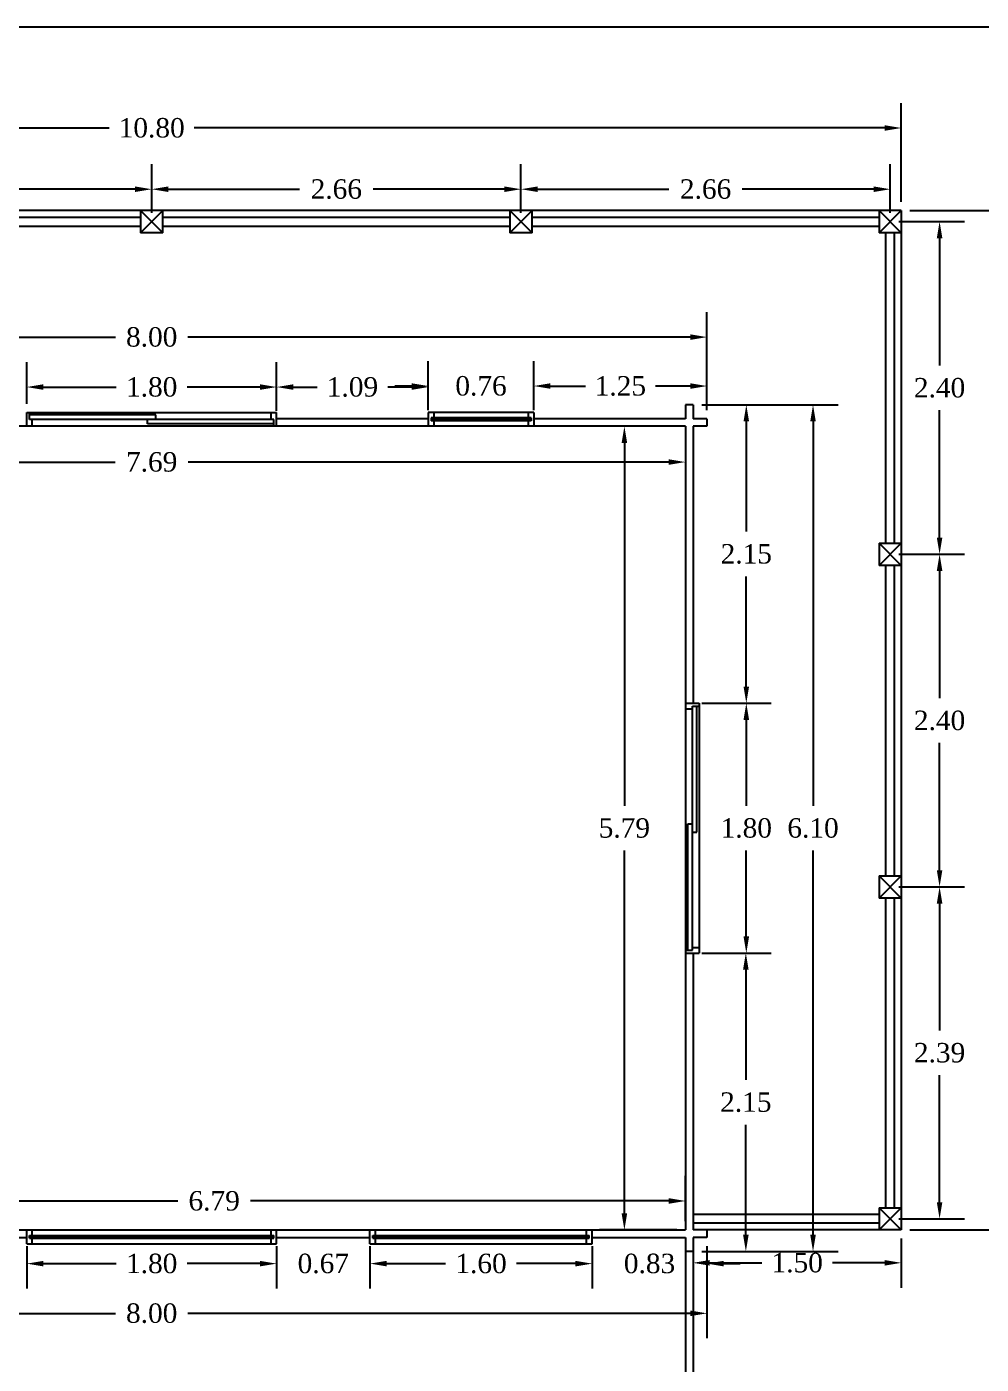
# Model space of a CAD drawing. Header units: inches. Extents: x 86794 to 87086, y 41803 to 41823.
# Drawn here: x 86922.75 to 86929.62, y 41812.5 to 41822.14 of the extents above; entities that cross this region are included whole.
import ezdxf

# ---------------------------------------------------------------- set-up
doc = ezdxf.new("R2010")
doc.units = ezdxf.units.IN
doc.header["$MEASUREMENT"] = 0
doc.styles.get("Standard").update_dxf_attribs({"font": 'times.ttf'})
doc.dimstyles.get("Standard").update_dxf_attribs({"dimtxt": 0.14, "dimasz": 0.12, "dimexe": 0.18, "dimexo": 0.0625, "dimgap": 0.09, "dimtad": 0, "dimtih": 1, "dimtoh": 1, "dimzin": 0, "dimdsep": 46, "dimtxsty": 'Standard', "dimcen": 0.09, "dimadec": 0, "dimazin": 0, "dimtfac": 1, "dimtofl": 0, "dimtmove": 0, "dimatfit": 3, "dimfxl": 1, "dimtolj": 1, "dimtzin": 0, "dimarcsym": 0})

# ---------------------------------------------------------------- blocks, each defined once
blk = doc.blocks.new('*D206')
at = {"color": 0, "lineweight": -2, "ltscale": 0.006, "transparency": 16777216}
for p, q in [((86920.9852, 41820.7992), (86920.9852, 41821.1499)), ((86923.6452, 41820.7992), (86923.6452, 41821.1499)), ((86921.1052, 41820.9699), (86922.0505, 41820.9699)), ((86923.5252, 41820.9699), (86922.5799, 41820.9699))]:
    blk.add_line(p, q, dxfattribs=at)
at = {"color": 0, "ltscale": 0.006, "transparency": 16777216}
for points in [[(86921.1052, 41820.9899), (86921.1052, 41820.9499), (86920.9852, 41820.9699)], [(86923.5252, 41820.9899), (86923.5252, 41820.9499), (86923.6452, 41820.9699)]]:
    blk.add_solid(points, dxfattribs=at)
at = {"layer": 'Defpoints', "color": 0, "ltscale": 0.006, "transparency": 16777216}
for p in [(86923.6452, 41820.9699), (86920.9852, 41820.7367), (86923.6452, 41820.7367)]:
    blk.add_point(p, dxfattribs=at)
at = {"color": 0, "ltscale": 0.006, "transparency": 16777216, "insert": (86922.3152, 41820.9699), "char_height": 0.14, "attachment_point": 5}
blk.add_mtext('\\A1;2.66', dxfattribs=at)
blk = doc.blocks.new('*D200')
at = {"color": 0, "lineweight": -2, "ltscale": 0.006, "transparency": 16777216}
for p, q in [((86923.6452, 41820.7992), (86923.6452, 41821.1499)), ((86926.3052, 41820.7992), (86926.3052, 41821.1499)), ((86923.7652, 41820.9699), (86924.7105, 41820.9699)), ((86926.1852, 41820.9699), (86925.2399, 41820.9699))]:
    blk.add_line(p, q, dxfattribs=at)
at = {"color": 0, "ltscale": 0.006, "transparency": 16777216}
for points in [[(86923.7652, 41820.9899), (86923.7652, 41820.9499), (86923.6452, 41820.9699)], [(86926.1852, 41820.9899), (86926.1852, 41820.9499), (86926.3052, 41820.9699)]]:
    blk.add_solid(points, dxfattribs=at)
at = {"layer": 'Defpoints', "color": 0, "ltscale": 0.006, "transparency": 16777216}
for p in [(86926.3052, 41820.9699), (86923.6452, 41820.7367), (86926.3052, 41820.7367)]:
    blk.add_point(p, dxfattribs=at)
at = {"color": 0, "ltscale": 0.006, "transparency": 16777216, "insert": (86924.9752, 41820.9699), "char_height": 0.14, "attachment_point": 5}
blk.add_mtext('\\A1;2.66', dxfattribs=at)
blk = doc.blocks.new('*D201')
at = {"color": 0, "lineweight": -2, "ltscale": 0.006, "transparency": 16777216}
for p, q in [((86926.3052, 41820.7992), (86926.3052, 41821.1499)), ((86928.9652, 41820.7992), (86928.9652, 41821.1499)), ((86926.4252, 41820.9699), (86927.3705, 41820.9699)), ((86928.8452, 41820.9699), (86927.8999, 41820.9699))]:
    blk.add_line(p, q, dxfattribs=at)
at = {"color": 0, "ltscale": 0.006, "transparency": 16777216}
for points in [[(86926.4252, 41820.9899), (86926.4252, 41820.9499), (86926.3052, 41820.9699)], [(86928.8452, 41820.9899), (86928.8452, 41820.9499), (86928.9652, 41820.9699)]]:
    blk.add_solid(points, dxfattribs=at)
at = {"layer": 'Defpoints', "color": 0, "ltscale": 0.006, "transparency": 16777216}
for p in [(86928.9652, 41820.9699), (86926.3052, 41820.7367), (86928.9652, 41820.7367)]:
    blk.add_point(p, dxfattribs=at)
at = {"color": 0, "ltscale": 0.006, "transparency": 16777216, "insert": (86927.6352, 41820.9699), "char_height": 0.14, "attachment_point": 5}
blk.add_mtext('\\A1;2.66', dxfattribs=at)
blk = doc.blocks.new('*D202')
at = {"color": 0, "lineweight": -2, "ltscale": 0.006, "transparency": 16777216}
for p, q in [((86918.2452, 41820.8792), (86918.2452, 41821.591)), ((86929.0452, 41820.8792), (86929.0452, 41821.591)), ((86918.3652, 41821.411), (86923.3385, 41821.411)), ((86928.9252, 41821.411), (86923.952, 41821.411))]:
    blk.add_line(p, q, dxfattribs=at)
at = {"color": 0, "ltscale": 0.006, "transparency": 16777216}
for points in [[(86918.3652, 41821.431), (86918.3652, 41821.391), (86918.2452, 41821.411)], [(86928.9252, 41821.431), (86928.9252, 41821.391), (86929.0452, 41821.411)]]:
    blk.add_solid(points, dxfattribs=at)
at = {"layer": 'Defpoints', "color": 0, "ltscale": 0.006, "transparency": 16777216}
for p in [(86918.2452, 41821.411), (86918.2452, 41820.8167), (86929.0452, 41820.8167)]:
    blk.add_point(p, dxfattribs=at)
at = {"color": 0, "ltscale": 0.006, "transparency": 16777216, "insert": (86923.6452, 41821.411), "char_height": 0.14, "attachment_point": 5}
blk.add_mtext('\\A1;10.80', dxfattribs=at)
blk = doc.blocks.new('*D229')
at = {"color": 0, "lineweight": -2, "ltscale": 0.006, "transparency": 16777216}
for p, q in [((86929.0277, 41815.9434), (86929.5008, 41815.9434)), ((86929.3208, 41815.8234), (86929.3208, 41814.909)), ((86929.3208, 41813.6717), (86929.3208, 41814.5862)), ((86929.0277, 41813.5517), (86929.5008, 41813.5517))]:
    blk.add_line(p, q, dxfattribs=at)
at = {"color": 0, "ltscale": 0.006, "transparency": 16777216}
for points in [[(86929.3008, 41815.8234), (86929.3408, 41815.8234), (86929.3208, 41815.9434)], [(86929.3008, 41813.6717), (86929.3408, 41813.6717), (86929.3208, 41813.5517)]]:
    blk.add_solid(points, dxfattribs=at)
at = {"layer": 'Defpoints', "color": 0, "ltscale": 0.006, "transparency": 16777216}
for p in [(86928.9652, 41815.9434), (86929.3208, 41815.9434), (86928.9652, 41813.5517)]:
    blk.add_point(p, dxfattribs=at)
at = {"color": 0, "ltscale": 0.006, "transparency": 16777216, "insert": (86929.3208, 41814.7476), "char_height": 0.14, "attachment_point": 5}
blk.add_mtext('\\A1;2.39', dxfattribs=at)
blk = doc.blocks.new('*D230')
at = {"color": 0, "lineweight": -2, "ltscale": 0.006, "transparency": 16777216}
for p, q in [((86929.0277, 41818.3401), (86929.5008, 41818.3401)), ((86929.3208, 41818.2201), (86929.3208, 41817.3032)), ((86929.3208, 41816.0634), (86929.3208, 41816.9803)), ((86929.0277, 41815.9434), (86929.5008, 41815.9434))]:
    blk.add_line(p, q, dxfattribs=at)
at = {"color": 0, "ltscale": 0.006, "transparency": 16777216}
for points in [[(86929.3008, 41818.2201), (86929.3408, 41818.2201), (86929.3208, 41818.3401)], [(86929.3008, 41816.0634), (86929.3408, 41816.0634), (86929.3208, 41815.9434)]]:
    blk.add_solid(points, dxfattribs=at)
at = {"layer": 'Defpoints', "color": 0, "ltscale": 0.006, "transparency": 16777216}
for p in [(86928.9652, 41818.3401), (86929.3208, 41818.3401), (86928.9652, 41815.9434)]:
    blk.add_point(p, dxfattribs=at)
at = {"color": 0, "ltscale": 0.006, "transparency": 16777216, "insert": (86929.3208, 41817.1417), "char_height": 0.14, "attachment_point": 5}
blk.add_mtext('\\A1;2.40', dxfattribs=at)
blk = doc.blocks.new('*D231')
at = {"color": 0, "lineweight": -2, "ltscale": 0.006, "transparency": 16777216}
for p, q in [((86929.0277, 41820.7367), (86929.5008, 41820.7367)), ((86929.3208, 41820.6167), (86929.3208, 41819.6998)), ((86929.3208, 41818.4601), (86929.3208, 41819.377)), ((86929.0277, 41818.3401), (86929.5008, 41818.3401))]:
    blk.add_line(p, q, dxfattribs=at)
at = {"color": 0, "ltscale": 0.006, "transparency": 16777216}
for points in [[(86929.3008, 41820.6167), (86929.3408, 41820.6167), (86929.3208, 41820.7367)], [(86929.3008, 41818.4601), (86929.3408, 41818.4601), (86929.3208, 41818.3401)]]:
    blk.add_solid(points, dxfattribs=at)
at = {"layer": 'Defpoints', "color": 0, "ltscale": 0.006, "transparency": 16777216}
for p in [(86928.9652, 41820.7367), (86929.3208, 41820.7367), (86928.9652, 41818.3401)]:
    blk.add_point(p, dxfattribs=at)
at = {"color": 0, "ltscale": 0.006, "transparency": 16777216, "insert": (86929.3208, 41819.5384), "char_height": 0.14, "attachment_point": 5}
blk.add_mtext('\\A1;2.40', dxfattribs=at)
blk = doc.blocks.new('*D215')
at = {"color": 0, "lineweight": -2, "ltscale": 0.006, "transparency": 16777216}
for p, q in [((86929.1077, 41820.8167), (86930.0839, 41820.8167)), ((86929.9039, 41820.6967), (86929.9039, 41817.3057)), ((86929.9039, 41813.5917), (86929.9039, 41816.9828)), ((86929.1077, 41813.4717), (86930.0839, 41813.4717))]:
    blk.add_line(p, q, dxfattribs=at)
at = {"color": 0, "ltscale": 0.006, "transparency": 16777216}
for points in [[(86929.8839, 41820.6967), (86929.9239, 41820.6967), (86929.9039, 41820.8167)], [(86929.8839, 41813.5917), (86929.9239, 41813.5917), (86929.9039, 41813.4717)]]:
    blk.add_solid(points, dxfattribs=at)
at = {"layer": 'Defpoints', "color": 0, "ltscale": 0.006, "transparency": 16777216}
for p in [(86929.0452, 41820.8167), (86929.0452, 41813.4717), (86929.9039, 41813.4717)]:
    blk.add_point(p, dxfattribs=at)
at = {"color": 0, "ltscale": 0.006, "transparency": 16777216, "insert": (86929.9039, 41817.1442), "char_height": 0.14, "attachment_point": 5}
blk.add_mtext('\\A1;7.35', dxfattribs=at)
blk = doc.blocks.new('*D216')
at = {"color": 0, "lineweight": -2, "ltscale": 0.006, "transparency": 16777216}
for p, q in [((86927.5452, 41813.4092), (86927.5452, 41813.0549)), ((86929.0452, 41813.4092), (86929.0452, 41813.0549)), ((86927.6652, 41813.2349), (86928.0401, 41813.2349)), ((86928.9252, 41813.2349), (86928.5503, 41813.2349))]:
    blk.add_line(p, q, dxfattribs=at)
at = {"color": 0, "ltscale": 0.006, "transparency": 16777216}
for points in [[(86927.6652, 41813.2549), (86927.6652, 41813.2149), (86927.5452, 41813.2349)], [(86928.9252, 41813.2549), (86928.9252, 41813.2149), (86929.0452, 41813.2349)]]:
    blk.add_solid(points, dxfattribs=at)
at = {"layer": 'Defpoints', "color": 0, "ltscale": 0.006, "transparency": 16777216}
for p in [(86927.5452, 41813.4717), (86929.0452, 41813.4717), (86929.0452, 41813.2349)]:
    blk.add_point(p, dxfattribs=at)
at = {"color": 0, "ltscale": 0.006, "transparency": 16777216, "insert": (86928.2952, 41813.2349), "char_height": 0.14, "attachment_point": 5}
blk.add_mtext('\\A1;1.50', dxfattribs=at)
blk = doc.blocks.new('*D222')
at = {"color": 0, "lineweight": -2, "ltscale": 0.006, "transparency": 16777216}
for p, q in [((86922.7452, 41819.4242), (86922.7452, 41819.7245)), ((86924.5452, 41819.4242), (86924.5452, 41819.7245)), ((86922.8652, 41819.5445), (86923.3901, 41819.5445)), ((86924.4252, 41819.5445), (86923.9003, 41819.5445))]:
    blk.add_line(p, q, dxfattribs=at)
at = {"color": 0, "ltscale": 0.006, "transparency": 16777216}
for points in [[(86922.8652, 41819.5645), (86922.8652, 41819.5245), (86922.7452, 41819.5445)], [(86924.4252, 41819.5645), (86924.4252, 41819.5245), (86924.5452, 41819.5445)]]:
    blk.add_solid(points, dxfattribs=at)
at = {"layer": 'Defpoints', "color": 0, "ltscale": 0.006, "transparency": 16777216}
for p in [(86924.5452, 41819.5445), (86922.7452, 41819.3617), (86924.5452, 41819.3617)]:
    blk.add_point(p, dxfattribs=at)
at = {"color": 0, "ltscale": 0.006, "transparency": 16777216, "insert": (86923.6452, 41819.5445), "char_height": 0.14, "attachment_point": 5}
blk.add_mtext('\\A1;1.80', dxfattribs=at)
blk = doc.blocks.new('*D223')
at = {"color": 0, "lineweight": -2, "ltscale": 0.006, "transparency": 16777216}
for p, q in [((86924.5452, 41819.3742), (86924.5452, 41819.7245)), ((86925.6377, 41819.3792), (86925.6377, 41819.7245)), ((86924.6652, 41819.5445), (86924.8371, 41819.5445)), ((86925.5177, 41819.5445), (86925.3458, 41819.5445))]:
    blk.add_line(p, q, dxfattribs=at)
at = {"color": 0, "ltscale": 0.006, "transparency": 16777216}
for points in [[(86924.6652, 41819.5645), (86924.6652, 41819.5245), (86924.5452, 41819.5445)], [(86925.5177, 41819.5645), (86925.5177, 41819.5245), (86925.6377, 41819.5445)]]:
    blk.add_solid(points, dxfattribs=at)
at = {"layer": 'Defpoints', "color": 0, "ltscale": 0.006, "transparency": 16777216}
for p in [(86925.6377, 41819.5445), (86924.5452, 41819.3117), (86925.6377, 41819.3167)]:
    blk.add_point(p, dxfattribs=at)
at = {"color": 0, "ltscale": 0.006, "transparency": 16777216, "insert": (86925.0915, 41819.5445), "char_height": 0.14, "attachment_point": 5}
blk.add_mtext('\\A1;1.09', dxfattribs=at)
blk = doc.blocks.new('*D224')
at = {"color": 0, "lineweight": -2, "ltscale": 0.006, "transparency": 16777216}
for p, q in [((86925.6377, 41819.4242), (86925.6377, 41819.7319)), ((86926.3977, 41819.4242), (86926.3977, 41819.7319)), ((86925.5177, 41819.5519), (86925.3977, 41819.5519)), ((86926.5177, 41819.5519), (86926.6377, 41819.5519))]:
    blk.add_line(p, q, dxfattribs=at)
at = {"color": 0, "ltscale": 0.006, "transparency": 16777216}
for points in [[(86925.5177, 41819.5719), (86925.5177, 41819.5319), (86925.6377, 41819.5519)], [(86926.5177, 41819.5719), (86926.5177, 41819.5319), (86926.3977, 41819.5519)]]:
    blk.add_solid(points, dxfattribs=at)
at = {"layer": 'Defpoints', "color": 0, "ltscale": 0.006, "transparency": 16777216}
for p in [(86926.3977, 41819.5519), (86925.6377, 41819.3617), (86926.3977, 41819.3617)]:
    blk.add_point(p, dxfattribs=at)
at = {"color": 0, "ltscale": 0.006, "transparency": 16777216, "insert": (86926.0177, 41819.5519), "char_height": 0.14, "attachment_point": 5}
blk.add_mtext('\\A1;0.76', dxfattribs=at)
blk = doc.blocks.new('*D225')
at = {"color": 0, "lineweight": -2, "ltscale": 0.006, "transparency": 16777216}
for p, q in [((86926.3977, 41819.3792), (86926.3977, 41819.7319)), ((86927.6452, 41819.3792), (86927.6452, 41819.7319)), ((86926.5177, 41819.5519), (86926.7695, 41819.5519)), ((86927.5252, 41819.5519), (86927.2734, 41819.5519))]:
    blk.add_line(p, q, dxfattribs=at)
at = {"color": 0, "ltscale": 0.006, "transparency": 16777216}
for points in [[(86926.5177, 41819.5719), (86926.5177, 41819.5319), (86926.3977, 41819.5519)], [(86927.5252, 41819.5719), (86927.5252, 41819.5319), (86927.6452, 41819.5519)]]:
    blk.add_solid(points, dxfattribs=at)
at = {"layer": 'Defpoints', "color": 0, "ltscale": 0.006, "transparency": 16777216}
for p in [(86927.6452, 41819.5519), (86926.3977, 41819.3167), (86927.6452, 41819.3167)]:
    blk.add_point(p, dxfattribs=at)
at = {"color": 0, "ltscale": 0.006, "transparency": 16777216, "insert": (86927.0215, 41819.5519), "char_height": 0.14, "attachment_point": 5}
blk.add_mtext('\\A1;1.25', dxfattribs=at)
blk = doc.blocks.new('*D226')
at = {"color": 0, "lineweight": -2, "ltscale": 0.006, "transparency": 16777216}
for p, q in [((86919.8002, 41819.1992), (86919.8002, 41818.8242)), ((86927.4902, 41819.1992), (86927.4902, 41818.8242)), ((86919.9202, 41819.0042), (86923.3826, 41819.0042)), ((86927.3702, 41819.0042), (86923.9078, 41819.0042))]:
    blk.add_line(p, q, dxfattribs=at)
at = {"color": 0, "ltscale": 0.006, "transparency": 16777216}
for points in [[(86919.9202, 41819.0242), (86919.9202, 41818.9842), (86919.8002, 41819.0042)], [(86927.3702, 41819.0242), (86927.3702, 41818.9842), (86927.4902, 41819.0042)]]:
    blk.add_solid(points, dxfattribs=at)
at = {"layer": 'Defpoints', "color": 0, "ltscale": 0.006, "transparency": 16777216}
for p in [(86919.8002, 41819.2617), (86927.4902, 41819.2617), (86927.4902, 41819.0042)]:
    blk.add_point(p, dxfattribs=at)
at = {"color": 0, "ltscale": 0.006, "transparency": 16777216, "insert": (86923.6452, 41819.0042), "char_height": 0.14, "attachment_point": 5}
blk.add_mtext('\\A1;7.69', dxfattribs=at)
blk = doc.blocks.new('*D232')
at = {"color": 0, "lineweight": -2, "ltscale": 0.006, "transparency": 16777216}
for p, q in [((86927.6077, 41815.4667), (86928.1052, 41815.4667)), ((86927.9252, 41815.3467), (86927.9252, 41814.5532)), ((86927.9252, 41813.4367), (86927.9252, 41814.2303)), ((86927.6077, 41813.3167), (86928.1052, 41813.3167))]:
    blk.add_line(p, q, dxfattribs=at)
at = {"color": 0, "ltscale": 0.006, "transparency": 16777216}
for points in [[(86927.9052, 41815.3467), (86927.9452, 41815.3467), (86927.9252, 41815.4667)], [(86927.9052, 41813.4367), (86927.9452, 41813.4367), (86927.9252, 41813.3167)]]:
    blk.add_solid(points, dxfattribs=at)
at = {"layer": 'Defpoints', "color": 0, "ltscale": 0.006, "transparency": 16777216}
for p in [(86927.5452, 41815.4667), (86927.9252, 41815.4667), (86927.5452, 41813.3167)]:
    blk.add_point(p, dxfattribs=at)
at = {"color": 0, "ltscale": 0.006, "transparency": 16777216, "insert": (86927.9252, 41814.3917), "char_height": 0.14, "attachment_point": 5}
blk.add_mtext('\\A1;2.15', dxfattribs=at)
blk = doc.blocks.new('*D233')
at = {"color": 0, "lineweight": -2, "ltscale": 0.006, "transparency": 16777216}
for p, q in [((86927.6527, 41817.2667), (86928.1085, 41817.2667)), ((86927.9285, 41817.1467), (86927.9285, 41816.5282)), ((86927.9285, 41815.5867), (86927.9285, 41816.2053)), ((86927.6527, 41815.4667), (86928.1085, 41815.4667))]:
    blk.add_line(p, q, dxfattribs=at)
at = {"color": 0, "ltscale": 0.006, "transparency": 16777216}
for points in [[(86927.9085, 41817.1467), (86927.9485, 41817.1467), (86927.9285, 41817.2667)], [(86927.9085, 41815.5867), (86927.9485, 41815.5867), (86927.9285, 41815.4667)]]:
    blk.add_solid(points, dxfattribs=at)
at = {"layer": 'Defpoints', "color": 0, "ltscale": 0.006, "transparency": 16777216}
for p in [(86927.5902, 41817.2667), (86927.9285, 41817.2667), (86927.5902, 41815.4667)]:
    blk.add_point(p, dxfattribs=at)
at = {"color": 0, "ltscale": 0.006, "transparency": 16777216, "insert": (86927.9285, 41816.3667), "char_height": 0.14, "attachment_point": 5}
blk.add_mtext('\\A1;1.80', dxfattribs=at)
blk = doc.blocks.new('*D234')
at = {"color": 0, "lineweight": -2, "ltscale": 0.006, "transparency": 16777216}
for p, q in [((86927.6077, 41819.4167), (86928.1085, 41819.4167)), ((86927.9285, 41819.2967), (86927.9285, 41818.5032)), ((86927.9285, 41817.3867), (86927.9285, 41818.1803)), ((86927.6077, 41817.2667), (86928.1085, 41817.2667))]:
    blk.add_line(p, q, dxfattribs=at)
at = {"color": 0, "ltscale": 0.006, "transparency": 16777216}
for points in [[(86927.9085, 41819.2967), (86927.9485, 41819.2967), (86927.9285, 41819.4167)], [(86927.9085, 41817.3867), (86927.9485, 41817.3867), (86927.9285, 41817.2667)]]:
    blk.add_solid(points, dxfattribs=at)
at = {"layer": 'Defpoints', "color": 0, "ltscale": 0.006, "transparency": 16777216}
for p in [(86927.5452, 41819.4167), (86927.9285, 41819.4167), (86927.5452, 41817.2667)]:
    blk.add_point(p, dxfattribs=at)
at = {"color": 0, "ltscale": 0.006, "transparency": 16777216, "insert": (86927.9285, 41818.3417), "char_height": 0.14, "attachment_point": 5}
blk.add_mtext('\\A1;2.15', dxfattribs=at)
blk = doc.blocks.new('*D235')
at = {"color": 0, "lineweight": -2, "ltscale": 0.006, "transparency": 16777216}
for p, q in [((86927.6077, 41819.4167), (86928.5892, 41819.4167)), ((86928.4092, 41819.2967), (86928.4092, 41816.5282)), ((86928.4092, 41813.4367), (86928.4092, 41816.2053)), ((86927.6077, 41813.3167), (86928.5892, 41813.3167))]:
    blk.add_line(p, q, dxfattribs=at)
at = {"color": 0, "ltscale": 0.006, "transparency": 16777216}
for points in [[(86928.3892, 41819.2967), (86928.4292, 41819.2967), (86928.4092, 41819.4167)], [(86928.3892, 41813.4367), (86928.4292, 41813.4367), (86928.4092, 41813.3167)]]:
    blk.add_solid(points, dxfattribs=at)
at = {"layer": 'Defpoints', "color": 0, "ltscale": 0.006, "transparency": 16777216}
for p in [(86927.5452, 41819.4167), (86928.4092, 41819.4167), (86927.5452, 41813.3167)]:
    blk.add_point(p, dxfattribs=at)
at = {"color": 0, "ltscale": 0.006, "transparency": 16777216, "insert": (86928.4092, 41816.3667), "char_height": 0.14, "attachment_point": 5}
blk.add_mtext('\\A1;6.10', dxfattribs=at)
blk = doc.blocks.new('*D212')
at = {"color": 0, "lineweight": -2, "ltscale": 0.006, "transparency": 16777216}
for p, q in [((86919.6452, 41819.3792), (86919.6452, 41820.0844)), ((86927.6452, 41819.3792), (86927.6452, 41820.0844)), ((86919.7652, 41819.9044), (86923.3843, 41819.9044)), ((86927.5252, 41819.9044), (86923.9062, 41819.9044))]:
    blk.add_line(p, q, dxfattribs=at)
at = {"color": 0, "ltscale": 0.006, "transparency": 16777216}
for points in [[(86919.7652, 41819.9244), (86919.7652, 41819.8844), (86919.6452, 41819.9044)], [(86927.5252, 41819.9244), (86927.5252, 41819.8844), (86927.6452, 41819.9044)]]:
    blk.add_solid(points, dxfattribs=at)
at = {"layer": 'Defpoints', "color": 0, "ltscale": 0.006, "transparency": 16777216}
for p in [(86927.6452, 41819.9044), (86919.6452, 41819.3167), (86927.6452, 41819.3167)]:
    blk.add_point(p, dxfattribs=at)
at = {"color": 0, "ltscale": 0.006, "transparency": 16777216, "insert": (86923.6452, 41819.9044), "char_height": 0.14, "attachment_point": 5}
blk.add_mtext('\\A1;8.00', dxfattribs=at)
blk = doc.blocks.new('*D213')
at = {"color": 0, "lineweight": -2, "ltscale": 0.006, "transparency": 16777216}
for p, q in [((86927.4277, 41819.2617), (86926.8702, 41819.2617)), ((86927.0502, 41819.1417), (86927.0502, 41816.5282)), ((86927.0502, 41813.5917), (86927.0502, 41816.2053)), ((86927.4277, 41813.4717), (86926.8702, 41813.4717))]:
    blk.add_line(p, q, dxfattribs=at)
at = {"color": 0, "ltscale": 0.006, "transparency": 16777216}
for points in [[(86927.0302, 41819.1417), (86927.0702, 41819.1417), (86927.0502, 41819.2617)], [(86927.0302, 41813.5917), (86927.0702, 41813.5917), (86927.0502, 41813.4717)]]:
    blk.add_solid(points, dxfattribs=at)
at = {"layer": 'Defpoints', "color": 0, "ltscale": 0.006, "transparency": 16777216}
for p in [(86927.0502, 41819.2617), (86927.4902, 41819.2617), (86927.4902, 41813.4717)]:
    blk.add_point(p, dxfattribs=at)
at = {"color": 0, "ltscale": 0.006, "transparency": 16777216, "insert": (86927.0502, 41816.3667), "char_height": 0.14, "attachment_point": 5}
blk.add_mtext('\\A1;5.79', dxfattribs=at)
blk = doc.blocks.new('*D336')
at = {"color": 0, "lineweight": -2, "ltscale": 0.006, "transparency": 16777216}
for p, q in [((86920.7002, 41813.5342), (86920.7002, 41813.8606)), ((86927.4902, 41813.5342), (86927.4902, 41813.8606)), ((86920.8202, 41813.6806), (86923.8332, 41813.6806)), ((86927.3702, 41813.6806), (86924.3572, 41813.6806))]:
    blk.add_line(p, q, dxfattribs=at)
at = {"color": 0, "ltscale": 0.006, "transparency": 16777216}
for points in [[(86920.8202, 41813.7006), (86920.8202, 41813.6606), (86920.7002, 41813.6806)], [(86927.3702, 41813.7006), (86927.3702, 41813.6606), (86927.4902, 41813.6806)]]:
    blk.add_solid(points, dxfattribs=at)
at = {"layer": 'Defpoints', "color": 0, "ltscale": 0.006, "transparency": 16777216}
for p in [(86927.4902, 41813.6806), (86920.7002, 41813.4717), (86927.4902, 41813.4717)]:
    blk.add_point(p, dxfattribs=at)
at = {"color": 0, "ltscale": 0.006, "transparency": 16777216, "insert": (86924.0952, 41813.6806), "char_height": 0.14, "attachment_point": 5}
blk.add_mtext('\\A1;6.79', dxfattribs=at)
blk = doc.blocks.new('*D339')
at = {"color": 0, "lineweight": -2, "ltscale": 0.006, "transparency": 16777216}
for p, q in [((86922.0727, 41813.3542), (86922.0727, 41813.0492)), ((86922.7452, 41813.3542), (86922.7452, 41813.0492)), ((86921.9527, 41813.2292), (86921.8327, 41813.2292)), ((86922.8652, 41813.2292), (86922.9852, 41813.2292))]:
    blk.add_line(p, q, dxfattribs=at)
at = {"color": 0, "ltscale": 0.006, "transparency": 16777216}
for points in [[(86921.9527, 41813.2492), (86921.9527, 41813.2092), (86922.0727, 41813.2292)], [(86922.8652, 41813.2492), (86922.8652, 41813.2092), (86922.7452, 41813.2292)]]:
    blk.add_solid(points, dxfattribs=at)
at = {"layer": 'Defpoints', "color": 0, "ltscale": 0.006, "transparency": 16777216}
for p in [(86922.0727, 41813.4167), (86922.7452, 41813.4167), (86922.7452, 41813.2292)]:
    blk.add_point(p, dxfattribs=at)
at = {"color": 0, "ltscale": 0.006, "transparency": 16777216, "insert": (86922.409, 41813.2292), "char_height": 0.14, "attachment_point": 5}
blk.add_mtext('\\A1;0.67', dxfattribs=at)
blk = doc.blocks.new('*D340')
at = {"color": 0, "lineweight": -2, "ltscale": 0.006, "transparency": 16777216}
for p, q in [((86922.7452, 41813.3092), (86922.7452, 41813.0492)), ((86924.5452, 41813.3092), (86924.5452, 41813.0492)), ((86922.8652, 41813.2292), (86923.3901, 41813.2292)), ((86924.4252, 41813.2292), (86923.9003, 41813.2292))]:
    blk.add_line(p, q, dxfattribs=at)
at = {"color": 0, "ltscale": 0.006, "transparency": 16777216}
for points in [[(86922.8652, 41813.2492), (86922.8652, 41813.2092), (86922.7452, 41813.2292)], [(86924.4252, 41813.2492), (86924.4252, 41813.2092), (86924.5452, 41813.2292)]]:
    blk.add_solid(points, dxfattribs=at)
at = {"layer": 'Defpoints', "color": 0, "ltscale": 0.006, "transparency": 16777216}
for p in [(86922.7452, 41813.3717), (86924.5452, 41813.3717), (86924.5452, 41813.2292)]:
    blk.add_point(p, dxfattribs=at)
at = {"color": 0, "ltscale": 0.006, "transparency": 16777216, "insert": (86923.6452, 41813.2292), "char_height": 0.14, "attachment_point": 5}
blk.add_mtext('\\A1;1.80', dxfattribs=at)
blk = doc.blocks.new('*D341')
at = {"color": 0, "lineweight": -2, "ltscale": 0.006, "transparency": 16777216}
for p, q in [((86924.5452, 41813.3542), (86924.5452, 41813.0492)), ((86925.2177, 41813.3542), (86925.2177, 41813.0492)), ((86924.4252, 41813.2292), (86924.3052, 41813.2292)), ((86925.3377, 41813.2292), (86925.4577, 41813.2292))]:
    blk.add_line(p, q, dxfattribs=at)
at = {"color": 0, "ltscale": 0.006, "transparency": 16777216}
for points in [[(86924.4252, 41813.2492), (86924.4252, 41813.2092), (86924.5452, 41813.2292)], [(86925.3377, 41813.2492), (86925.3377, 41813.2092), (86925.2177, 41813.2292)]]:
    blk.add_solid(points, dxfattribs=at)
at = {"layer": 'Defpoints', "color": 0, "ltscale": 0.006, "transparency": 16777216}
for p in [(86924.5452, 41813.4167), (86925.2177, 41813.4167), (86925.2177, 41813.2292)]:
    blk.add_point(p, dxfattribs=at)
at = {"color": 0, "ltscale": 0.006, "transparency": 16777216, "insert": (86924.8815, 41813.2292), "char_height": 0.14, "attachment_point": 5}
blk.add_mtext('\\A1;0.67', dxfattribs=at)
blk = doc.blocks.new('*D342')
at = {"color": 0, "lineweight": -2, "ltscale": 0.006, "transparency": 16777216}
for p, q in [((86925.2177, 41813.3092), (86925.2177, 41813.0492)), ((86926.8177, 41813.3092), (86926.8177, 41813.0492)), ((86925.3377, 41813.2292), (86925.7626, 41813.2292)), ((86926.6977, 41813.2292), (86926.2728, 41813.2292))]:
    blk.add_line(p, q, dxfattribs=at)
at = {"color": 0, "ltscale": 0.006, "transparency": 16777216}
for points in [[(86925.3377, 41813.2492), (86925.3377, 41813.2092), (86925.2177, 41813.2292)], [(86926.6977, 41813.2492), (86926.6977, 41813.2092), (86926.8177, 41813.2292)]]:
    blk.add_solid(points, dxfattribs=at)
at = {"layer": 'Defpoints', "color": 0, "ltscale": 0.006, "transparency": 16777216}
for p in [(86925.2177, 41813.3717), (86926.8177, 41813.3717), (86926.8177, 41813.2292)]:
    blk.add_point(p, dxfattribs=at)
at = {"color": 0, "ltscale": 0.006, "transparency": 16777216, "insert": (86926.0177, 41813.2292), "char_height": 0.14, "attachment_point": 5}
blk.add_mtext('\\A1;1.60', dxfattribs=at)
blk = doc.blocks.new('*D343')
at = {"color": 0, "lineweight": -2, "ltscale": 0.006, "transparency": 16777216}
for p, q in [((86926.8177, 41813.3542), (86926.8177, 41813.0492)), ((86927.6452, 41813.3542), (86927.6452, 41813.0492)), ((86926.6977, 41813.2292), (86926.5777, 41813.2292)), ((86927.7652, 41813.2292), (86927.8852, 41813.2292))]:
    blk.add_line(p, q, dxfattribs=at)
at = {"color": 0, "ltscale": 0.006, "transparency": 16777216}
for points in [[(86926.6977, 41813.2492), (86926.6977, 41813.2092), (86926.8177, 41813.2292)], [(86927.7652, 41813.2492), (86927.7652, 41813.2092), (86927.6452, 41813.2292)]]:
    blk.add_solid(points, dxfattribs=at)
at = {"layer": 'Defpoints', "color": 0, "ltscale": 0.006, "transparency": 16777216}
for p in [(86926.8177, 41813.4167), (86927.6452, 41813.4167), (86927.6452, 41813.2292)]:
    blk.add_point(p, dxfattribs=at)
at = {"color": 0, "ltscale": 0.006, "transparency": 16777216, "insert": (86927.2315, 41813.2292), "char_height": 0.14, "attachment_point": 5}
blk.add_mtext('\\A1;0.83', dxfattribs=at)
blk = doc.blocks.new('*D344')
at = {"color": 0, "lineweight": -2, "ltscale": 0.006, "transparency": 16777216}
for p, q in [((86919.6452, 41813.3542), (86919.6452, 41812.6911)), ((86927.6452, 41813.3542), (86927.6452, 41812.6911)), ((86919.7652, 41812.8711), (86923.3843, 41812.8711)), ((86927.5252, 41812.8711), (86923.9062, 41812.8711))]:
    blk.add_line(p, q, dxfattribs=at)
at = {"color": 0, "ltscale": 0.006, "transparency": 16777216}
for points in [[(86919.7652, 41812.8911), (86919.7652, 41812.8511), (86919.6452, 41812.8711)], [(86927.5252, 41812.8911), (86927.5252, 41812.8511), (86927.6452, 41812.8711)]]:
    blk.add_solid(points, dxfattribs=at)
at = {"layer": 'Defpoints', "color": 0, "ltscale": 0.006, "transparency": 16777216}
for p in [(86919.6452, 41813.4167), (86927.6452, 41813.4167), (86927.6452, 41812.8711)]:
    blk.add_point(p, dxfattribs=at)
at = {"color": 0, "ltscale": 0.006, "transparency": 16777216, "insert": (86923.6452, 41812.8711), "char_height": 0.14, "attachment_point": 5}
blk.add_mtext('\\A1;8.00', dxfattribs=at)

msp = doc.modelspace()

# ---------------------------------------------------------------- linework, layer by layer
for p, q in [((86911.5107, 41822.1404), (86938.8481, 41822.1404)), ((86929.0452, 41820.8167), (86918.2452, 41820.8167)), ((86923.5652, 41820.8167), (86923.5652, 41820.6567)), ((86926.2252, 41820.8167), (86926.2252, 41820.6567)), ((86928.8852, 41820.8167), (86928.8852, 41820.6567)), ((86929.0452, 41820.8167), (86929.0452, 41813.4717)), ((86923.7252, 41820.6567), (86923.5652, 41820.6567)), ((86926.3852, 41820.6567), (86926.2252, 41820.6567)), ((86929.0452, 41820.6567), (86928.8852, 41820.6567)), ((86927.5452, 41819.4167), (86927.4902, 41819.4167)), ((86927.4902, 41819.4167), (86927.4902, 41819.3167)), ((86927.5452, 41819.4167), (86927.5452, 41819.3167)), ((86923.6752, 41819.3437), (86922.7652, 41819.3437)), ((86924.5252, 41819.3117), (86922.7652, 41819.3117)), ((86925.6377, 41819.3167), (86924.5452, 41819.3167)), ((86927.4902, 41819.3167), (86926.3977, 41819.3167)), ((86927.6452, 41819.3167), (86927.5452, 41819.3167)), ((86927.6452, 41819.3167), (86927.6452, 41819.2617)), ((86927.4902, 41819.2617), (86919.8002, 41819.2617)), ((86924.5252, 41819.2797), (86923.6152, 41819.2797)), ((86927.4902, 41819.2617), (86927.4902, 41813.4717)), ((86927.6452, 41819.2617), (86927.5452, 41819.2617)), ((86927.5452, 41819.2617), (86927.5452, 41817.2667)), ((86928.8852, 41818.4201), (86928.8852, 41818.2601)), ((86927.5402, 41815.4867), (86927.5402, 41817.2467)), ((86927.5722, 41816.3367), (86927.5722, 41817.2467)), ((86927.5082, 41815.4867), (86927.5082, 41816.3967)), ((86928.8852, 41816.0234), (86928.8852, 41815.8634)), ((86927.5452, 41815.4667), (86927.5452, 41813.4717)), ((86928.8852, 41813.6317), (86928.8852, 41813.4717)), ((86919.8002, 41813.4717), (86927.4902, 41813.4717)), ((86922.0727, 41813.4167), (86922.7452, 41813.4167)), ((86924.5452, 41813.4167), (86925.2177, 41813.4167)), ((86926.8177, 41813.4167), (86927.4902, 41813.4167)), ((86927.4902, 41813.4167), (86927.4902, 41813.3167)), ((86929.0452, 41813.4717), (86927.5452, 41813.4717)), ((86927.5452, 41813.4167), (86927.5452, 41813.3167)), ((86927.6452, 41813.4167), (86927.5452, 41813.4167)), ((86927.6452, 41813.4717), (86927.6452, 41813.4167)), ((86922.7452, 41813.3717), (86924.5452, 41813.3717)), ((86925.2177, 41813.3717), (86926.8177, 41813.3717)), ((86927.5452, 41813.3167), (86927.4902, 41813.3167))]:
    msp.add_line(p, q)
at = {"ltscale": 0.006}
for p, q in [((86921.0652, 41820.7687), (86923.5652, 41820.7687)), ((86923.5652, 41820.8167), (86923.7252, 41820.6567)), ((86923.7252, 41820.8167), (86923.5652, 41820.6567)), ((86923.7252, 41820.6567), (86923.7252, 41820.8167)), ((86923.7252, 41820.7687), (86926.2252, 41820.7687)), ((86926.2252, 41820.8167), (86926.3852, 41820.6567)), ((86926.3852, 41820.8167), (86926.2252, 41820.6567)), ((86926.3852, 41820.6567), (86926.3852, 41820.8167)), ((86926.3852, 41820.7687), (86928.8852, 41820.7687)), ((86928.8852, 41820.8167), (86929.0452, 41820.6567)), ((86929.0452, 41820.8167), (86928.8852, 41820.6567)), ((86921.0652, 41820.7047), (86923.5652, 41820.7047)), ((86923.7252, 41820.7047), (86926.2252, 41820.7047)), ((86926.3852, 41820.7047), (86928.8852, 41820.7047)), ((86928.9332, 41818.4201), (86928.9332, 41820.6517)), ((86928.9972, 41818.4201), (86928.9972, 41820.6517)), ((86922.7452, 41819.2617), (86922.7452, 41819.3617)), ((86922.7452, 41819.3617), (86924.5452, 41819.3617)), ((86922.7652, 41819.3117), (86922.7652, 41819.3617)), ((86922.7852, 41819.2617), (86922.7852, 41819.3117)), ((86923.6152, 41819.2797), (86923.6152, 41819.3117)), ((86923.6752, 41819.3117), (86923.6752, 41819.3437)), ((86924.5052, 41819.3117), (86924.5052, 41819.3617)), ((86924.5252, 41819.2617), (86924.5252, 41819.3117)), ((86924.5452, 41819.2617), (86924.5452, 41819.3617)), ((86925.6377, 41819.3617), (86925.6377, 41819.2617)), ((86926.3977, 41819.3617), (86925.6377, 41819.3617)), ((86925.6577, 41819.3217), (86925.6577, 41819.3017)), ((86926.3777, 41819.3217), (86925.6577, 41819.3217)), ((86926.3777, 41819.3207), (86925.6577, 41819.3207)), ((86926.3777, 41819.3197), (86925.6577, 41819.3197)), ((86926.3777, 41819.3187), (86925.6577, 41819.3187)), ((86926.3777, 41819.3177), (86925.6577, 41819.3177)), ((86926.3777, 41819.3167), (86925.6577, 41819.3167)), ((86926.3777, 41819.3157), (86925.6577, 41819.3157)), ((86926.3777, 41819.3147), (86925.6577, 41819.3147)), ((86926.3777, 41819.3137), (86925.6577, 41819.3137)), ((86926.3777, 41819.3127), (86925.6577, 41819.3127)), ((86926.3777, 41819.3117), (86925.6577, 41819.3117)), ((86926.3777, 41819.3107), (86925.6577, 41819.3107)), ((86926.3777, 41819.3097), (86925.6577, 41819.3097)), ((86926.3777, 41819.3087), (86925.6577, 41819.3087)), ((86926.3777, 41819.3077), (86925.6577, 41819.3077)), ((86926.3777, 41819.3067), (86925.6577, 41819.3067)), ((86926.3777, 41819.3057), (86925.6577, 41819.3057)), ((86926.3777, 41819.3047), (86925.6577, 41819.3047)), ((86926.3777, 41819.3037), (86925.6577, 41819.3037)), ((86926.3777, 41819.3027), (86925.6577, 41819.3027)), ((86926.3777, 41819.3017), (86925.6577, 41819.3017)), ((86925.6777, 41819.3617), (86925.6777, 41819.3217)), ((86925.6777, 41819.3017), (86925.6777, 41819.2617)), ((86926.3577, 41819.3617), (86926.3577, 41819.3217)), ((86926.3577, 41819.3017), (86926.3577, 41819.2617)), ((86926.3777, 41819.3217), (86926.3777, 41819.3017)), ((86926.3977, 41819.3617), (86926.3977, 41819.2617)), ((86928.8852, 41818.4201), (86929.0452, 41818.4201)), ((86929.0452, 41818.2601), (86928.8852, 41818.4201)), ((86929.0452, 41818.4201), (86928.8852, 41818.2601)), ((86929.0452, 41818.2601), (86928.8852, 41818.2601)), ((86928.9332, 41816.0234), (86928.9332, 41818.2551)), ((86928.9972, 41816.0234), (86928.9972, 41818.2551)), ((86927.4902, 41817.2667), (86927.5902, 41817.2667)), ((86927.5902, 41817.2667), (86927.5902, 41815.4667)), ((86927.4902, 41817.2267), (86927.5402, 41817.2267)), ((86927.5402, 41817.2467), (86927.5902, 41817.2467)), ((86927.5082, 41816.3967), (86927.5402, 41816.3967)), ((86927.5402, 41816.3367), (86927.5722, 41816.3367)), ((86928.8852, 41816.0234), (86929.0452, 41816.0234)), ((86929.0452, 41815.8634), (86928.8852, 41816.0234)), ((86929.0452, 41816.0234), (86928.8852, 41815.8634)), ((86929.0452, 41815.8634), (86928.8852, 41815.8634)), ((86928.9332, 41813.6317), (86928.9332, 41815.8634)), ((86928.9972, 41813.6317), (86928.9972, 41815.8634)), ((86927.4902, 41815.4867), (86927.5402, 41815.4867)), ((86927.4902, 41815.4667), (86927.5902, 41815.4667)), ((86927.5402, 41815.5067), (86927.5902, 41815.5067)), ((86928.8852, 41813.6317), (86929.0452, 41813.6317)), ((86929.0452, 41813.4717), (86928.8852, 41813.6317)), ((86929.0452, 41813.6317), (86928.8852, 41813.4717)), ((86928.8852, 41813.5837), (86927.5452, 41813.5837)), ((86928.8852, 41813.5197), (86927.5452, 41813.5197)), ((86922.7452, 41813.3717), (86922.7452, 41813.4717)), ((86922.7652, 41813.4127), (86922.7652, 41813.4317)), ((86922.7652, 41813.4317), (86924.5252, 41813.4317)), ((86922.7652, 41813.4307), (86924.5252, 41813.4307)), ((86922.7652, 41813.4297), (86924.5252, 41813.4297)), ((86922.7652, 41813.4287), (86924.5252, 41813.4287)), ((86922.7652, 41813.4277), (86924.5252, 41813.4277)), ((86922.7652, 41813.4267), (86924.5252, 41813.4267)), ((86922.7652, 41813.4257), (86924.5252, 41813.4257)), ((86922.7652, 41813.4247), (86924.5252, 41813.4247)), ((86922.7652, 41813.4237), (86924.5252, 41813.4237)), ((86922.7652, 41813.4227), (86924.5252, 41813.4227)), ((86922.7652, 41813.4217), (86924.5252, 41813.4217)), ((86922.7652, 41813.4207), (86924.5252, 41813.4207)), ((86922.7652, 41813.4197), (86924.5252, 41813.4197)), ((86922.7652, 41813.4187), (86924.5252, 41813.4187)), ((86922.7652, 41813.4177), (86924.5252, 41813.4177)), ((86922.7652, 41813.4167), (86924.5252, 41813.4167)), ((86922.7652, 41813.4157), (86924.5252, 41813.4157)), ((86922.7652, 41813.4147), (86924.5252, 41813.4147)), ((86922.7652, 41813.4137), (86924.5252, 41813.4137)), ((86922.7652, 41813.4127), (86924.5252, 41813.4127)), ((86922.7852, 41813.4317), (86922.7852, 41813.4717)), ((86922.7852, 41813.3717), (86922.7852, 41813.4127)), ((86924.5052, 41813.4317), (86924.5052, 41813.4717)), ((86924.5052, 41813.3717), (86924.5052, 41813.4127)), ((86924.5252, 41813.4127), (86924.5252, 41813.4317)), ((86924.5452, 41813.3717), (86924.5452, 41813.4717)), ((86925.2177, 41813.3717), (86925.2177, 41813.4717)), ((86925.2377, 41813.4117), (86925.2377, 41813.4317)), ((86925.2377, 41813.4317), (86926.7977, 41813.4317)), ((86925.2377, 41813.4307), (86926.7977, 41813.4307)), ((86925.2377, 41813.4297), (86926.7977, 41813.4297)), ((86925.2377, 41813.4287), (86926.7977, 41813.4287)), ((86925.2377, 41813.4277), (86926.7977, 41813.4277)), ((86925.2377, 41813.4267), (86926.7977, 41813.4267)), ((86925.2377, 41813.4257), (86926.7977, 41813.4257)), ((86925.2377, 41813.4247), (86926.7977, 41813.4247)), ((86925.2377, 41813.4237), (86926.7977, 41813.4237)), ((86925.2377, 41813.4227), (86926.7977, 41813.4227)), ((86925.2377, 41813.4217), (86926.7977, 41813.4217)), ((86925.2377, 41813.4207), (86926.7977, 41813.4207)), ((86925.2377, 41813.4197), (86926.7977, 41813.4197)), ((86925.2377, 41813.4187), (86926.7977, 41813.4187)), ((86925.2377, 41813.4177), (86926.7977, 41813.4177)), ((86925.2377, 41813.4167), (86926.7977, 41813.4167)), ((86925.2377, 41813.4157), (86926.7977, 41813.4157)), ((86925.2377, 41813.4147), (86926.7977, 41813.4147)), ((86925.2377, 41813.4137), (86926.7977, 41813.4137)), ((86925.2377, 41813.4127), (86926.7977, 41813.4127)), ((86925.2377, 41813.4117), (86926.7977, 41813.4117)), ((86925.2577, 41813.4317), (86925.2577, 41813.4717)), ((86925.2577, 41813.3717), (86925.2577, 41813.4117)), ((86926.7777, 41813.4317), (86926.7777, 41813.4717)), ((86926.7777, 41813.3717), (86926.7777, 41813.4117)), ((86926.7977, 41813.4117), (86926.7977, 41813.4317)), ((86926.8177, 41813.3717), (86926.8177, 41813.4717))]:
    msp.add_line(p, q, dxfattribs=at)
at = {"color": 252, "true_color": 0x939598}
for p, q in [((86927.4902, 41813.3167), (86927.4902, 41807.5717)), ((86927.5452, 41813.3167), (86927.5452, 41811.3942))]:
    msp.add_line(p, q, dxfattribs=at)

# ---------------------------------------------------------------- dimensions: what is measured, and where the dimension line sits
at = {"ltscale": 0.006}
for base, p1, p2, picture, middle in [((86918.2452, 41821.411), (86929.0452, 41820.8167), (86918.2452, 41820.8167), '*D202', (86923.6452, 41821.411)), ((86923.6452, 41820.9699), (86920.9852, 41820.7367), (86923.6452, 41820.7367), '*D206', (86922.3152, 41820.9699)), ((86926.3052, 41820.9699), (86923.6452, 41820.7367), (86926.3052, 41820.7367), '*D200', (86924.9752, 41820.9699)), ((86928.9652, 41820.9699), (86926.3052, 41820.7367), (86928.9652, 41820.7367), '*D201', (86927.6352, 41820.9699)), ((86927.6452, 41819.9044), (86919.6452, 41819.3167), (86927.6452, 41819.3167), '*D212', (86923.6452, 41819.9044)), ((86924.5452, 41819.5445), (86922.7452, 41819.3617), (86924.5452, 41819.3617), '*D222', (86923.6452, 41819.5445)), ((86925.6377, 41819.5445), (86924.5452, 41819.3117), (86925.6377, 41819.3167), '*D223', (86925.0915, 41819.5445)), ((86926.3977, 41819.5519), (86925.6377, 41819.3617), (86926.3977, 41819.3617), '*D224', (86926.0177, 41819.5519)), ((86927.6452, 41819.5519), (86926.3977, 41819.3167), (86927.6452, 41819.3167), '*D225', (86927.0215, 41819.5519)), ((86927.4902, 41819.0042), (86919.8002, 41819.2617), (86927.4902, 41819.2617), '*D226', (86923.6452, 41819.0042)), ((86927.4902, 41813.6806), (86920.7002, 41813.4717), (86927.4902, 41813.4717), '*D336', (86924.0952, 41813.6806)), ((86927.6452, 41812.8711), (86919.6452, 41813.4167), (86927.6452, 41813.4167), '*D344', (86923.6452, 41812.8711)), ((86922.7452, 41813.2292), (86922.0727, 41813.4167), (86922.7452, 41813.4167), '*D339', (86922.409, 41813.2292)), ((86925.2177, 41813.2292), (86924.5452, 41813.4167), (86925.2177, 41813.4167), '*D341', (86924.8815, 41813.2292)), ((86927.6452, 41813.2292), (86926.8177, 41813.4167), (86927.6452, 41813.4167), '*D343', (86927.2315, 41813.2292)), ((86929.0452, 41813.2349), (86927.5452, 41813.4717), (86929.0452, 41813.4717), '*D216', (86928.2952, 41813.2349)), ((86924.5452, 41813.2292), (86922.7452, 41813.3717), (86924.5452, 41813.3717), '*D340', (86923.6452, 41813.2292)), ((86926.8177, 41813.2292), (86925.2177, 41813.3717), (86926.8177, 41813.3717), '*D342', (86926.0177, 41813.2292))]:
    dim = msp.add_linear_dim(base=base, p1=p1, p2=p2, dimstyle='Standard', dxfattribs=at)
    dim.commit()
    dim.dimension.update_dxf_attribs({"geometry": picture, "text_midpoint": middle})
for base, p1, p2, picture, middle in [((86929.3208, 41820.7367), (86928.9652, 41818.3401), (86928.9652, 41820.7367), '*D231', (86929.3208, 41819.5384)), ((86929.9039131519, 41813.4717426768), (86929.0452201235, 41820.8167426768), (86929.0452201235, 41813.4717426768), '*D215', (86929.9039131519, 41817.1442426768)), ((86927.9285, 41819.4167), (86927.5452, 41817.2667), (86927.5452, 41819.4167), '*D234', (86927.9285, 41818.3417)), ((86928.4092, 41819.4167), (86927.5452, 41813.3167), (86927.5452, 41819.4167), '*D235', (86928.4092, 41816.3667)), ((86927.0502, 41819.2617), (86927.4902, 41813.4717), (86927.4902, 41819.2617), '*D213', (86927.0502, 41816.3667)), ((86929.3208, 41818.3401), (86928.9652, 41815.9434), (86928.9652, 41818.3401), '*D230', (86929.3208, 41817.1417)), ((86927.9285, 41817.2667), (86927.5902, 41815.4667), (86927.5902, 41817.2667), '*D233', (86927.9285, 41816.3667)), ((86929.3208, 41815.9434), (86928.9652, 41813.5517), (86928.9652, 41815.9434), '*D229', (86929.3208, 41814.7476)), ((86927.9252, 41815.4667), (86927.5452, 41813.3167), (86927.5452, 41815.4667), '*D232', (86927.9252, 41814.3917))]:
    dim = msp.add_linear_dim(base=base, p1=p1, p2=p2, angle=90, dimstyle='Standard', dxfattribs=at)
    dim.commit()
    dim.dimension.update_dxf_attribs({"geometry": picture, "text_midpoint": middle})

doc.saveas('drawing.dxf')
